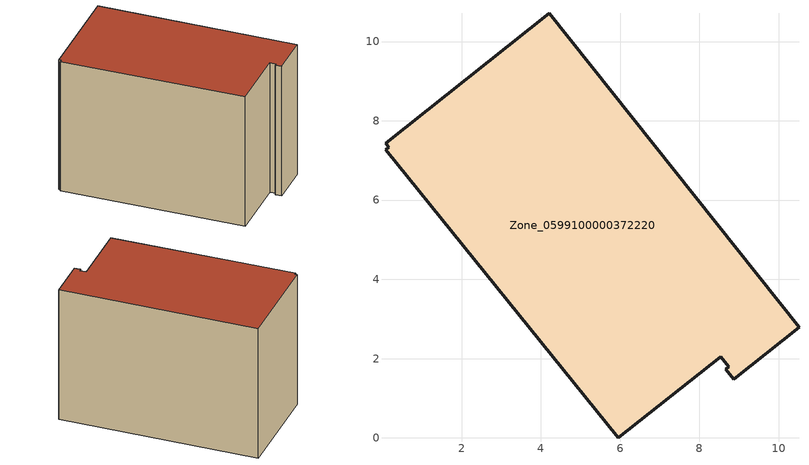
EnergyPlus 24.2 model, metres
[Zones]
Zone_0599100000372220
 floor ground (C_G): 4.22,10.72 10.52,2.79 8.87,1.48 8.67,1.73 8.74,1.79 8.54,2.05 5.96,0 0.08,7.27 0.17,7.34 0.09,7.44 z3.19
 wall outside (C_F): 10.52,2.79 4.22,10.72 0.09,7.44 0.17,7.34 0.08,7.27 5.96,0 8.54,2.05 8.74,1.79 8.67,1.73 8.87,1.48 10.52,2.79 z3.19:10.38
 roof outside (C_R): 0.09,7.44 0.17,7.34 0.08,7.27 5.96,0 8.54,2.05 8.74,1.79 8.67,1.73 8.87,1.48 10.52,2.79 4.22,10.72 z10.38
[BUILDING]
Pand.0599100000372220: North Axis=0; Terrain=City; Loads Convergence Tolerance Value=0.04; Temperature Convergence Tolerance Value=0.4; Solar Distribution=FullExterior; Maximum Number of Warmup Days=25; Minimum Number of Warmup Days=1
[Site:Location]
Rotterdam.The.Hague.AP_ZH_NLD Design_Conditions: Latitude=51.96; Longitude=4.45; Time Zone=1; Elevation=-4.5
[SITE:GROUNDTEMPERATURE:BUILDINGSURFACE]
18, 18, 18, 18, 18, 18, 18, 18, 18, 18, 18, 18
[MATERIAL] Thermal Absorptance=0.9; Solar Absorptance=0.7; Visible Absorptance=0.7
Name | Roughness | Thickness | Conductivity | Density | Specific Heat
G.TI.1992-2005 | MediumSmooth | 0.15 | 0.06 | 540 | 1210
F.TI.1992-2005 | Rough | 0.3 | 0.12 | 1920 | 840
R.TI.1992-2005 | MediumRough | 0.2 | 0.08 | 1500 | 1000
[CONSTRUCTION]
C_G: G.TI.1992-2005
C_F: F.TI.1992-2005
C_R: R.TI.1992-2005
[ZONE]
Zone_0599100000372220: Type=1; Multiplier=1; Ceiling Height=Autocalculate; Volume=Autocalculate; Floor Area=autocalculate; Part of Total Floor Area=Yes
[ZONEINFILTRATION:DESIGNFLOWRATE]
Infil_Zone_0599100000372220: Zone or ZoneList or Space or SpaceList=Zone_0599100000372220; Schedule=AlwaysOn; Design Flow Rate Calculation Method=Flow/Area; Flow Rate per Floor Area=0.0015; Constant Term Coefficient=1; Temperature Term Coefficient=0; Velocity Term Coefficient=0; Velocity Squared Term Coefficient=0
[HVACTEMPLATE:ZONE:IDEALLOADSAIRSYSTEM]
Zone_0599100000372220: Maximum Heating Supply Air Temperature=50; Minimum Cooling Supply Air Temperature=13; Maximum Heating Supply Air Humidity Ratio=0.0156; Minimum Cooling Supply Air Humidity Ratio=0.0077; Heating Limit=NoLimit; Cooling Limit=NoLimit; Dehumidification Control Type=ConstantSensibleHeatRatio; Cooling Sensible Heat Ratio=0.7; Dehumidification Setpoint=60; Humidification Control Type=None; Humidification Setpoint=30; Outdoor Air Method=None; Outdoor Air Flow Rate per Person=0.00944; Outdoor Air Flow Rate per Zone Floor Area=0; Outdoor Air Flow Rate per Zone=0; Demand Controlled Ventilation Type=None; Outdoor Air Economizer Type=NoEconomizer; Heat Recovery Type=None; Sensible Heat Recovery Effectiveness=0.7; Latent Heat Recovery Effectiveness=0.65
[ZONECONTROL:THERMOSTAT]
ThermostatControl_Zone_0599100000372220: Zone or ZoneList=Zone_0599100000372220; Control Type Schedule=DualSetpointControlType; Control 1=Thermostat_Zone_0599100000372220; Temperature Difference Between Cutout And Setpoint=0
[THERMOSTATSETPOINT:DUALSETPOINT]
Thermostat_Zone_0599100000372220: Heating Setpoint Temperature Schedule=HeatingSetpoint_Zone_0599100000372220; Cooling Setpoint Temperature Schedule=CoolingSetpoint_Zone_0599100000372220
[SCHEDULE:COMPACT]
HeatingSetpoint_Zone_0599100000372220: Through: 12/31, For: AllDays, Until: 24:00, 21
CoolingSetpoint_Zone_0599100000372220: Through: 12/31, For: AllDays, Until: 24:00, 24
DualSetpointControlType: Through: 12/31, For: AllDays, Until: 24:00, 4
AlwaysOn: Through: 12/31, For: AllDays, Until: 24:00, 1
